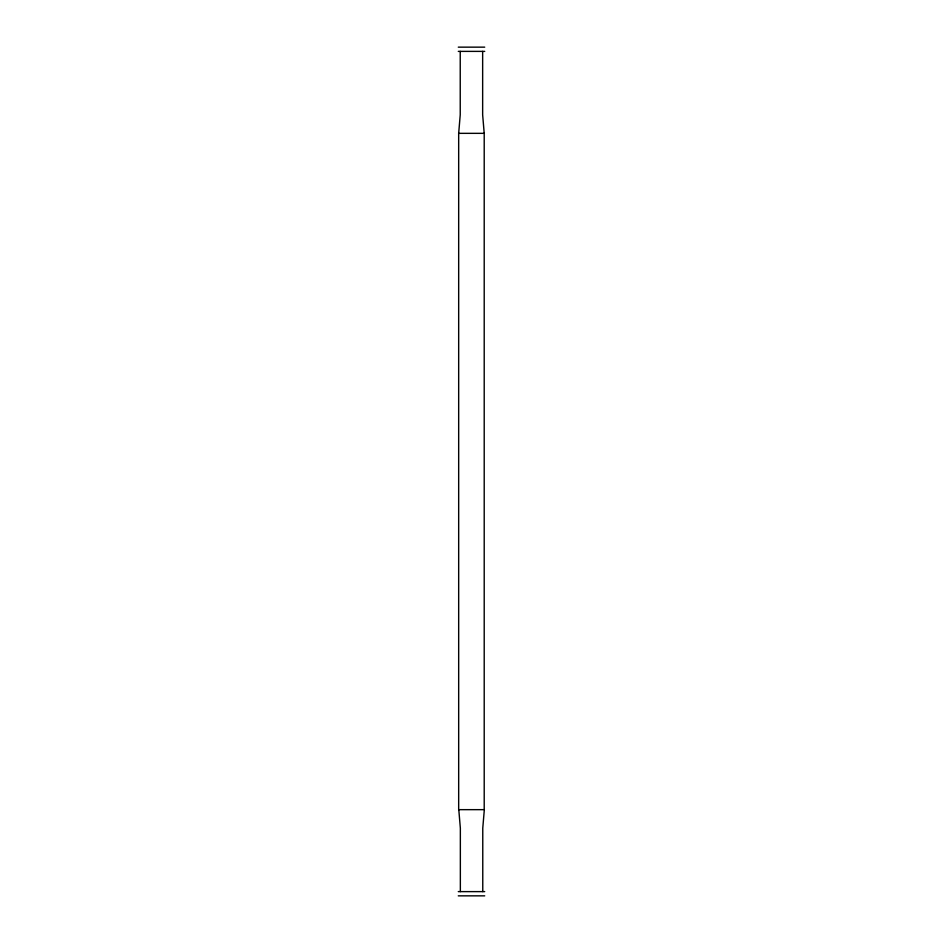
<?xml version="1.0" encoding="UTF-8"?>
<svg xmlns="http://www.w3.org/2000/svg" width="943" height="943" viewBox="0 0 943 943"><rect width="100%" height="100%" fill="white"/><g stroke="black" fill="none" stroke-linecap="round" stroke-linejoin="round"><path stroke-width="1.41" d="M482.769 891.618L482.769 828.166L484.325 809.66L458.675 809.66L458.675 133.34L460.231 114.834L460.231 51.382M458.286 47.15L484.726 47.15M458.286 51.382L484.726 51.382M458.675 133.34L484.207 133.34L484.207 809.66M458.274 891.618L484.714 891.618M458.274 895.85L484.714 895.85M484.207 133.34L482.651 114.834L482.651 51.382M458.793 809.66L460.349 828.166L460.349 891.618"/></g></svg>
